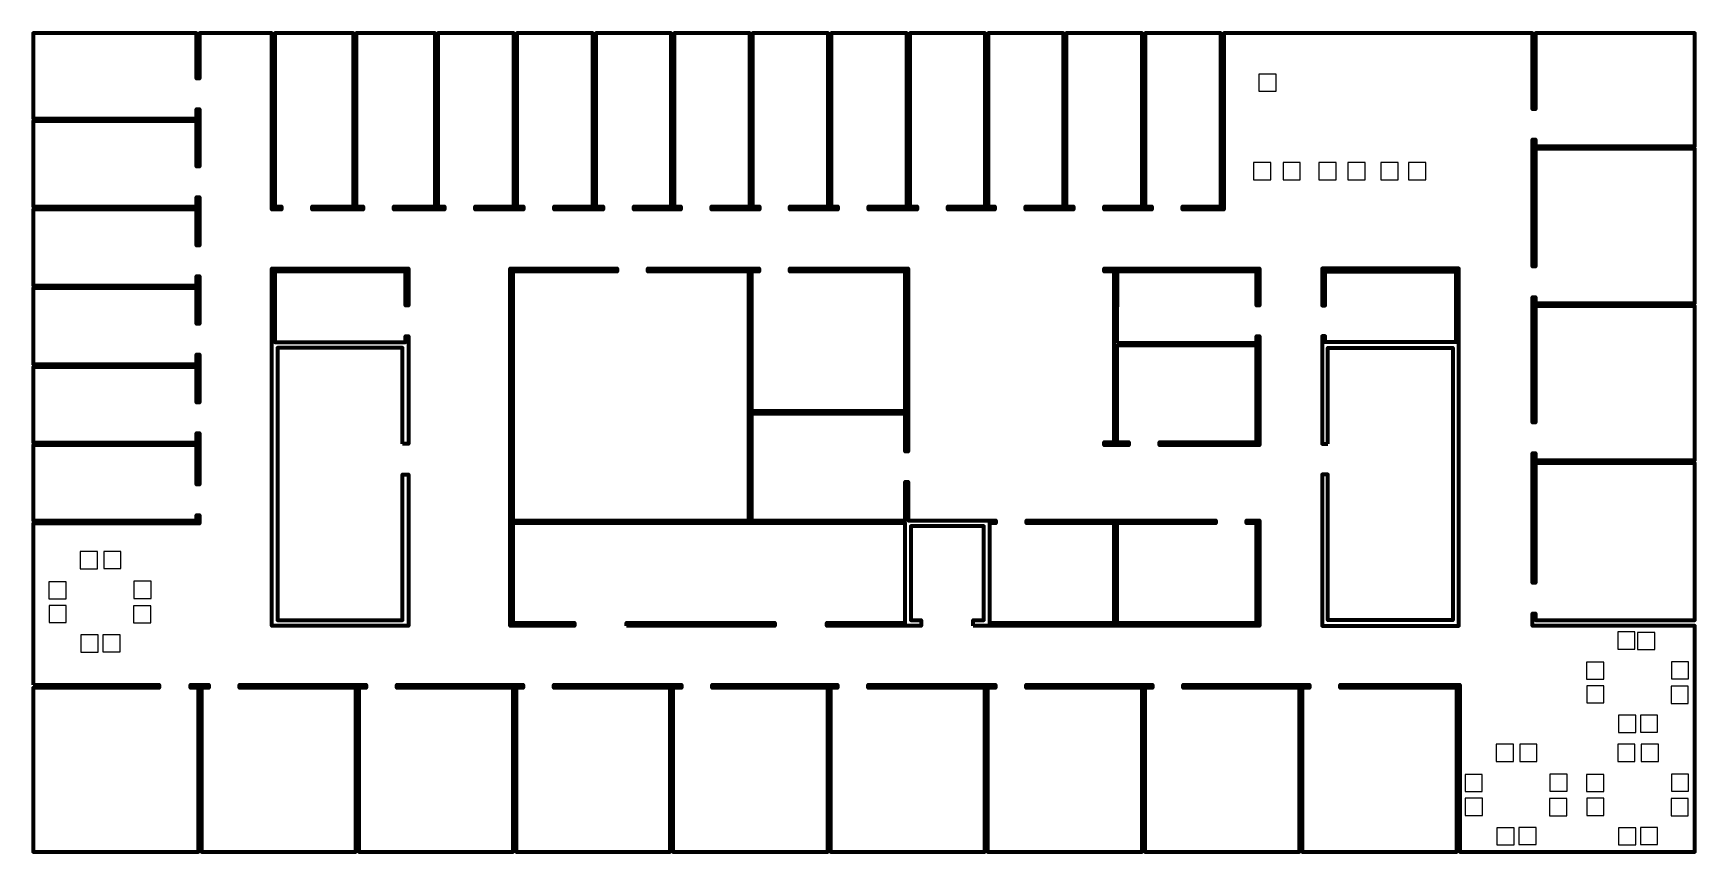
# Model space of a CAD drawing. Header units: metres. Extents: x 8.9 to 66.8, y 0 to 28.6.
import ezdxf

# ---------------------------------------------------------------- set-up
doc = ezdxf.new("R2010")
doc.units = ezdxf.units.M
doc.layers.get('0').update_dxf_attribs({"color": 18, "true_color": 0x000000})

msp = doc.modelspace()

# ---------------------------------------------------------------- linework, layer by layer
at = {"color": 18, "linetype": 'Continuous', "lineweight": 70, "true_color": 0x000000}
for points in [[(8.923, 5.84), (13.312, 5.84), (13.312, 5.74), (8.923, 5.74), (8.923, 0.021), (14.682, 0.021), (14.682, 5.74), (14.4, 5.74), (14.4, 5.84), (15.045, 5.84), (15.045, 5.739), (14.782, 5.739), (14.782, 0.021), (20.16, 0.021), (20.16, 5.739), (16.112, 5.739), (16.112, 5.84), (20.518, 5.84), (20.518, 5.739), (20.26, 5.739), (20.26, 0.021), (25.641, 0.021), (25.641, 5.739), (21.585, 5.739), (21.585, 5.84), (25.991, 5.84), (25.991, 5.739), (25.741, 5.739), (25.741, 0.021), (31.103, 0.021), (31.103, 5.739), (27.058, 5.739), (27.058, 5.84), (31.501, 5.84), (31.501, 5.739), (31.203, 5.739), (31.203, 0.021), (36.593, 0.021), (36.593, 5.739), (32.568, 5.739), (32.568, 5.84), (36.936, 5.839), (36.936, 5.739), (36.693, 5.739), (36.693, 0.021), (42.064, 0.021), (42.064, 5.739), (38.003, 5.739), (38.003, 5.839), (42.439, 5.839), (42.439, 5.739), (42.164, 5.739), (42.164, 0.021), (47.545, 0.021), (47.545, 5.739), (43.506, 5.739), (43.506, 5.839), (47.902, 5.839), (47.902, 5.739), (47.645, 5.739), (47.645, 0.021), (53.025, 0.021), (53.025, 5.739), (48.969, 5.739), (48.969, 5.839), (53.377, 5.839), (53.377, 5.739), (53.125, 5.739), (53.125, 0.021), (58.506, 0.021), (58.506, 5.739), (54.444, 5.739), (54.444, 5.839), (58.606, 5.839), (58.606, 0.021), (66.793, 0.021), (66.793, 7.899), (61.144, 7.899), (61.144, 8.324), (61.244, 8.324), (61.244, 8.099), (66.793, 8.099), (66.793, 13.572), (61.244, 13.572), (61.244, 9.391), (61.144, 9.391), (61.144, 13.913), (61.244, 13.913), (61.244, 13.672), (66.793, 13.672), (66.793, 19.038), (61.244, 19.038), (61.244, 14.98), (61.144, 14.98), (61.144, 19.35), (61.244, 19.35), (61.244, 19.138), (66.793, 19.138), (66.793, 24.518), (61.244, 24.518), (61.244, 20.417), (61.144, 20.417), (61.144, 24.843), (61.244, 24.843), (61.244, 24.618), (66.793, 24.618), (66.793, 28.553), (61.244, 28.553), (61.244, 25.91), (61.144, 25.91), (61.144, 28.553), (50.389, 28.553), (50.389, 22.412), (48.95, 22.412), (48.95, 22.512), (50.289, 22.512), (50.289, 28.553), (47.646, 28.553), (47.646, 22.512), (47.883, 22.512), (47.883, 22.412), (46.224, 22.412), (46.224, 22.512), (47.546, 22.512), (47.546, 28.553), (44.904, 28.553), (44.904, 22.512), (45.157, 22.512), (45.157, 22.412), (43.482, 22.412), (43.482, 22.512), (44.804, 22.512), (44.804, 28.553), (42.178, 28.553), (42.178, 22.512), (42.415, 22.512), (42.415, 22.412), (40.779, 22.412), (40.779, 22.512), (42.078, 22.512), (42.078, 28.553), (39.452, 28.553), (39.452, 22.512), (39.712, 22.512), (39.712, 22.412), (38.019, 22.412), (38.019, 22.512), (39.352, 22.512), (39.352, 28.553), (36.715, 28.553), (36.715, 22.512), (36.952, 22.512), (36.952, 22.412), (35.28, 22.412), (35.28, 22.512), (36.615, 22.512), (36.615, 28.553), (33.978, 28.553), (33.978, 22.512), (34.213, 22.512), (34.213, 22.412), (32.55, 22.412), (32.55, 22.512), (33.878, 22.512), (33.878, 28.553), (31.247, 28.553), (31.247, 22.512), (31.483, 22.512), (31.483, 22.412), (29.841, 22.412), (29.841, 22.512), (31.147, 22.512), (31.147, 28.553), (28.515, 28.553), (28.515, 22.512), (28.774, 22.512), (28.774, 22.412), (27.07, 22.412), (27.07, 22.512), (28.415, 22.512), (28.415, 28.553), (25.766, 28.553), (25.766, 22.512), (26.003, 22.512), (26.003, 22.412), (24.312, 22.412), (24.312, 22.512), (25.666, 22.512), (25.666, 28.553), (23.018, 28.553), (23.018, 22.512), (23.245, 22.512), (23.245, 22.412), (21.48, 22.412), (21.48, 22.512), (22.918, 22.512), (22.918, 28.553), (20.176, 28.553), (20.176, 22.512), (20.413, 22.512), (20.413, 22.412), (18.638, 22.412), (18.638, 22.512), (20.076, 22.512), (20.076, 28.553), (17.334, 28.553), (17.334, 22.512), (17.571, 22.512), (17.571, 22.412), (17.234, 22.412), (17.234, 28.553), (14.713, 28.553), (14.713, 26.974), (14.613, 26.974), (14.613, 28.553), (8.925, 28.553), (8.925, 25.582), (14.613, 25.582), (14.613, 25.907), (14.713, 25.907), (14.713, 23.904), (14.613, 23.904), (14.613, 25.482), (8.925, 25.482), (8.925, 22.512), (14.613, 22.512), (14.613, 22.837), (14.713, 22.837), (14.713, 21.157), (14.613, 21.157), (14.613, 22.412), (8.925, 22.412), (8.924, 19.765), (14.613, 19.765), (14.613, 20.09), (14.713, 20.09), (14.713, 18.418), (14.613, 18.418), (14.613, 19.665), (8.924, 19.665), (8.924, 17.018), (14.613, 17.018), (14.613, 17.351), (14.713, 17.351), (14.713, 15.684), (14.613, 15.684), (14.613, 16.918), (8.925, 16.918), (8.924, 14.292), (14.613, 14.292), (14.613, 14.617), (14.713, 14.617), (14.713, 12.821), (14.613, 12.821), (14.613, 14.192), (8.924, 14.192), (8.924, 11.565), (14.613, 11.565), (14.613, 11.754), (14.713, 11.754), (14.713, 11.465), (8.924, 11.465)], [(21.788, 14.236), (21.788, 17.583), (17.434, 17.583), (17.434, 8.099), (21.788, 8.099), (21.788, 13.169), (21.988, 13.169), (21.988, 7.899), (17.234, 7.899), (17.234, 20.351), (21.988, 20.351), (21.988, 19.063), (21.888, 19.063), (21.888, 20.251), (17.334, 20.251), (17.334, 17.783), (21.888, 17.783), (21.888, 17.996), (21.988, 17.996), (21.988, 14.236)], [(41.66, 7.899), (41.66, 8.099), (42.033, 8.099), (42.033, 11.374), (39.495, 11.374), (39.495, 8.099), (39.85, 8.099), (39.85, 7.899), (36.565, 7.899), (36.565, 7.999), (39.295, 7.999), (39.295, 11.474), (25.629, 11.474), (25.629, 11.405), (25.629, 7.999), (27.773, 7.999), (27.773, 7.899), (25.529, 7.899), (25.529, 20.351), (29.266, 20.351), (29.266, 20.251), (25.629, 20.251), (25.629, 11.574), (33.843, 11.574), (33.843, 20.251), (30.333, 20.251), (30.333, 20.351), (34.204, 20.351), (34.204, 20.251), (33.943, 20.251), (33.943, 15.392), (39.295, 15.392), (39.295, 20.251), (35.271, 20.251), (35.271, 20.351), (39.395, 20.351), (39.395, 13.978), (39.295, 13.978), (39.295, 15.292), (33.943, 15.292), (33.943, 11.574), (39.295, 11.574), (39.295, 12.911), (39.395, 12.911), (39.395, 11.574), (42.453, 11.574), (42.453, 11.474), (42.233, 11.474), (42.233, 7.999), (46.567, 7.999), (46.567, 11.474), (43.52, 11.474), (43.52, 11.574), (50.114, 11.574), (50.114, 11.474), (46.667, 11.474), (46.667, 7.999), (51.53, 7.999), (51.53, 11.474), (51.181, 11.474), (51.181, 11.574), (51.63, 11.574), (51.63, 7.899)], [(46.67, 17.765), (51.53, 17.765), (51.53, 17.996), (51.63, 17.996), (51.63, 14.197), (48.147, 14.197), (48.147, 14.297), (51.53, 14.297), (51.53, 17.665), (46.67, 17.665), (46.667, 14.297), (47.08, 14.297), (47.08, 14.197), (46.219, 14.197), (46.219, 14.297), (46.567, 14.297), (46.573, 20.252), (46.219, 20.252), (46.219, 20.351), (51.63, 20.351), (51.63, 19.063), (51.53, 19.063), (51.53, 20.251), (46.673, 20.251)], [(54.017, 14.236), (54.017, 17.583), (58.371, 17.583), (58.371, 8.099), (54.017, 8.099), (54.017, 13.169), (53.817, 13.169), (53.817, 7.899), (58.571, 7.899), (58.571, 20.351), (53.817, 20.351), (53.817, 19.063), (53.917, 19.063), (53.917, 20.251), (58.471, 20.251), (58.471, 17.783), (53.917, 17.783), (53.917, 17.996), (53.817, 17.996), (53.817, 14.236)], [(29.583, 7.899), (29.583, 7.999), (34.755, 7.999), (34.755, 7.899)]]:
    msp.add_lwpolyline(points, close=True, dxfattribs=at)
at = {"color": 18, "linetype": 'Continuous', "lineweight": 25, "true_color": 0x000000}
for points in [[(51.608, 26.531), (52.208, 26.531), (52.208, 27.131), (51.608, 27.131)], [(51.427, 23.443), (52.027, 23.443), (52.027, 24.043), (51.427, 24.043)], [(52.455, 23.443), (53.055, 23.443), (53.055, 24.043), (52.455, 24.043)], [(53.702, 23.443), (54.302, 23.443), (54.302, 24.043), (53.702, 24.043)], [(54.714, 23.443), (55.314, 23.443), (55.314, 24.043), (54.714, 24.043)], [(55.858, 23.443), (56.458, 23.443), (56.458, 24.043), (55.858, 24.043)], [(56.828, 23.443), (57.428, 23.443), (57.428, 24.043), (56.828, 24.043)], [(10.556, 9.889), (11.156, 9.889), (11.156, 10.489), (10.556, 10.489)], [(11.377, 9.89), (11.977, 9.89), (11.977, 10.49), (11.377, 10.49)], [(9.472, 8.836), (10.072, 8.836), (10.072, 9.436), (9.472, 9.436)], [(12.428, 8.85), (13.028, 8.85), (13.028, 9.45), (12.428, 9.45)], [(9.476, 8.01), (10.076, 8.01), (10.076, 8.61), (9.476, 8.61)], [(12.416, 7.996), (13.016, 7.996), (13.016, 8.596), (12.416, 8.596)], [(10.584, 6.981), (11.184, 6.981), (11.184, 7.581), (10.584, 7.581)], [(11.349, 6.989), (11.949, 6.989), (11.949, 7.589), (11.349, 7.589)], [(64.109, 7.086), (64.709, 7.086), (64.709, 7.686), (64.109, 7.686)], [(64.802, 7.067), (65.402, 7.067), (65.402, 7.667), (64.802, 7.667)], [(63.025, 6.034), (63.625, 6.034), (63.625, 6.634), (63.025, 6.634)], [(65.98, 6.048), (66.58, 6.048), (66.58, 6.648), (65.98, 6.648)], [(63.029, 5.208), (63.629, 5.208), (63.629, 5.808), (63.029, 5.808)], [(65.969, 5.194), (66.569, 5.194), (66.569, 5.794), (65.969, 5.794)], [(64.137, 4.178), (64.737, 4.178), (64.737, 4.778), (64.137, 4.778)], [(64.901, 4.186), (65.501, 4.186), (65.501, 4.786), (64.901, 4.786)], [(59.876, 3.171), (60.476, 3.171), (60.476, 3.771), (59.876, 3.771)], [(60.696, 3.172), (61.296, 3.172), (61.296, 3.772), (60.696, 3.772)], [(64.109, 3.171), (64.709, 3.171), (64.709, 3.771), (64.109, 3.771)], [(64.929, 3.172), (65.529, 3.172), (65.529, 3.772), (64.929, 3.772)], [(58.792, 2.118), (59.392, 2.118), (59.392, 2.718), (58.792, 2.718)], [(61.747, 2.132), (62.347, 2.132), (62.347, 2.732), (61.747, 2.732)], [(63.025, 2.118), (63.625, 2.118), (63.625, 2.718), (63.025, 2.718)], [(65.98, 2.132), (66.58, 2.132), (66.58, 2.732), (65.98, 2.732)], [(58.796, 1.292), (59.396, 1.292), (59.396, 1.892), (58.796, 1.892)], [(61.735, 1.278), (62.335, 1.278), (62.335, 1.878), (61.735, 1.878)], [(63.029, 1.292), (63.629, 1.292), (63.629, 1.892), (63.029, 1.892)], [(65.969, 1.278), (66.569, 1.278), (66.569, 1.878), (65.969, 1.878)], [(59.904, 0.262), (60.504, 0.262), (60.504, 0.862), (59.904, 0.862)], [(60.668, 0.271), (61.268, 0.271), (61.268, 0.871), (60.668, 0.871)], [(64.137, 0.262), (64.737, 0.262), (64.737, 0.862), (64.137, 0.862)], [(64.901, 0.271), (65.501, 0.271), (65.501, 0.871), (64.901, 0.871)]]:
    msp.add_lwpolyline(points, close=True, dxfattribs=at)

doc.saveas('drawing.dxf')
